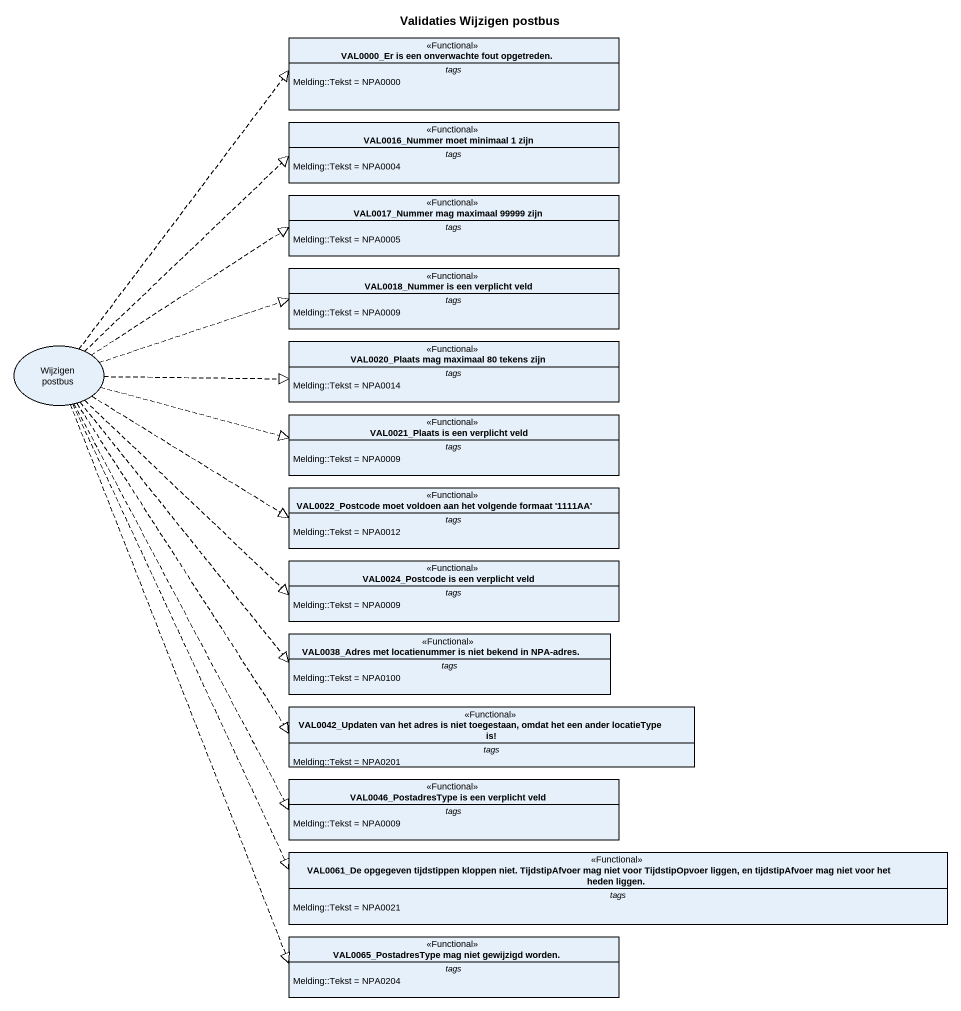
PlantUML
@startuml
title Validaties Wijzigen postbus
allowmixing
hide circle
hide empty members
class "VAL0000_Er is een onverwachte fout opgetreden." as VAL0000_Er_is_een <<Functional>> {
  -- tags --
  Melding::Tekst = NPA0000
}
class "VAL0016_Nummer moet minimaal 1 zijn" as VAL0016_Nummer_moet <<Functional>> {
  -- tags --
  Melding::Tekst = NPA0004
}
class "VAL0017_Nummer mag maximaal 99999 zijn" as VAL0017_Nummer_mag_maximaal <<Functional>> {
  -- tags --
  Melding::Tekst = NPA0005
}
class "VAL0018_Nummer is een verplicht veld" as VAL0018_Nummer_is_een <<Functional>> {
  -- tags --
  Melding::Tekst = NPA0009
}
usecase "Wijzigen postbus" as Wijzigen_postbus
class "VAL0020_Plaats mag maximaal 80 tekens zijn" as VAL0020_Plaats_mag_maximaal <<Functional>> {
  -- tags --
  Melding::Tekst = NPA0014
}
class "VAL0021_Plaats is een verplicht veld" as VAL0021_Plaats_is_een <<Functional>> {
  -- tags --
  Melding::Tekst = NPA0009
}
class "VAL0022_Postcode moet voldoen aan het volgende formaat '1111AA'" as VAL0022_Postcode_moet <<Functional>> {
  -- tags --
  Melding::Tekst = NPA0012
}
class "VAL0024_Postcode is een verplicht veld" as VAL0024_Postcode_is_een <<Functional>> {
  -- tags --
  Melding::Tekst = NPA0009
}
class "VAL0038_Adres met locatienummer is niet bekend in NPA-adres." as VAL0038_Adres_met <<Functional>> {
  -- tags --
  Melding::Tekst = NPA0100
}
class "VAL0042_Updaten van het adres is niet toegestaan, omdat het een ander locatieType is!" as VAL0042_Updaten_van_het <<Functional>> {
  -- tags --
  Melding::Tekst = NPA0201
}
class "VAL0046_PostadresType is een verplicht veld" as VAL0046_PostadresType_is <<Functional>> {
  -- tags --
  Melding::Tekst = NPA0009
}
class "VAL0061_De opgegeven tijdstippen kloppen niet. TijdstipAfvoer mag niet voor TijdstipOpvoer liggen, en tijdstipAfvoer mag niet voor het heden liggen." as VAL0061_De_opgegeven <<Functional>> {
  -- tags --
  Melding::Tekst = NPA0021
}
class "VAL0065_PostadresType mag niet gewijzigd worden." as VAL0065_PostadresType_mag <<Functional>> {
  -- tags --
  Melding::Tekst = NPA0204
}
Wijzigen_postbus .up.|> VAL0000_Er_is_een
Wijzigen_postbus .right.|> VAL0016_Nummer_moet
Wijzigen_postbus .right.|> VAL0017_Nummer_mag_maximaal
Wijzigen_postbus .right.|> VAL0018_Nummer_is_een
Wijzigen_postbus .right.|> VAL0020_Plaats_mag_maximaal
Wijzigen_postbus .right.|> VAL0021_Plaats_is_een
Wijzigen_postbus .right.|> VAL0022_Postcode_moet
Wijzigen_postbus .right.|> VAL0024_Postcode_is_een
Wijzigen_postbus ..|> VAL0038_Adres_met
Wijzigen_postbus ..|> VAL0042_Updaten_van_het
Wijzigen_postbus ..|> VAL0046_PostadresType_is
Wijzigen_postbus ..|> VAL0061_De_opgegeven
Wijzigen_postbus ..|> VAL0065_PostadresType_mag
@enduml
